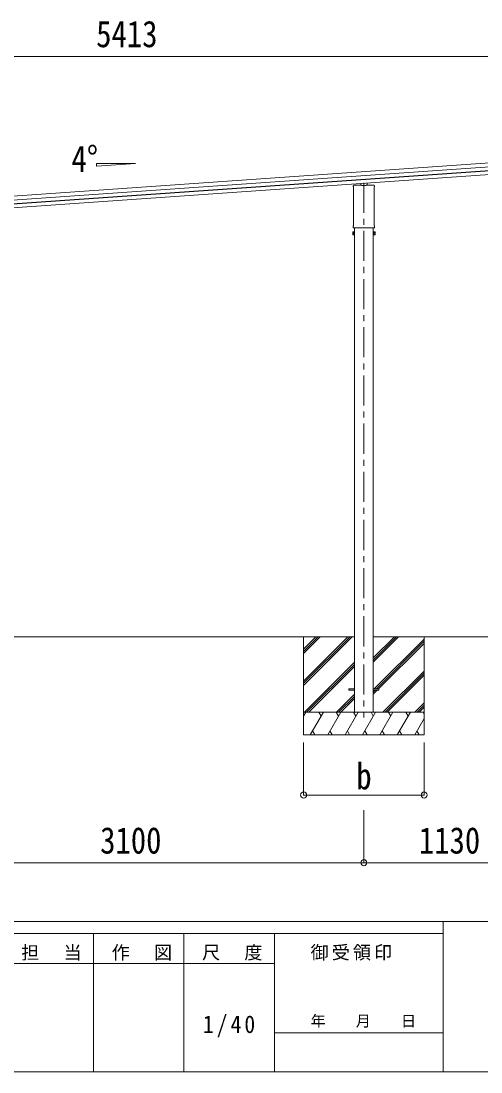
# Model space of a CAD drawing. Units: millimetres at full size, sheet at 1:40. Extents: x -11243 to 77708, y -7760 to 25636.
# Drawn here: x 4320 to 7372, y -7760 to -780 of the extents above; entities that cross this region are included whole.
import ezdxf
from ezdxf.enums import TextEntityAlignment as Align

# ---------------------------------------------------------------- set-up
doc = ezdxf.new("R2010")
doc.units = ezdxf.units.MM
doc.header["$LTSCALE"] = 40
doc.header["$PDMODE"] = 32
doc.header["$PDSIZE"] = 40
doc.linetypes.add('CHAIN1', pattern=[8, 5, -1, 1, -1])
for name, color, linetype, lineweight in [('0-0_0', 7, 'Continuous', 9), ('0-1_本体', 5, 'CHAIN1', 9), ('0-3_ELV2', 4, 'Continuous', 9), ('0-6_OTH_LINE', 6, 'Continuous', 9), ('0-7_SHAPE', 4, 'Continuous', 9), ('F-0_240', 7, 'Continuous', 9)]:
    doc.layers.add(name, color=color, linetype=linetype, lineweight=lineweight)
doc.styles.add('ＭＳ ゴシック', font='')
doc.styles.get('ＭＳ ゴシック').set_extended_font_data('MS Gothic')

msp = doc.modelspace()

# ---------------------------------------------------------------- linework, layer by layer
at = {"layer": '0-0_0'}
for p, q in [((3557.65, -4870.41), (6532.7, -4870.41)), ((6195.2, -4870.41), (6195.2, -5520.41)), ((6195.2, -5164.58), (6489.38, -4870.41)), ((6195.2, -5178.72), (6503.52, -4870.41)), ((6195.2, -5192.87), (6517.66, -4870.41)), ((6195.2, -4980.74), (6305.53, -4870.41)), ((6195.2, -4966.59), (6291.38, -4870.41)), ((6195.2, -4952.45), (6277.24, -4870.41)), ((6657.7, -5038.74), (6826.03, -4870.41)), ((6657.7, -5024.59), (6811.88, -4870.41)), ((6657.7, -5010.45), (6797.74, -4870.41)), ((6657.7, -4870.41), (7825.2, -4870.41)), ((6664.37, -5215.91), (6995.2, -4885.09)), ((6995.2, -4870.41), (6995.2, -5520.41)), ((6678.51, -5215.91), (6995.2, -4899.23)), ((6692.66, -5215.91), (6995.2, -4913.37)), ((6201.5, -5370.41), (6532.7, -5039.22)), ((6215.65, -5370.41), (6532.7, -5053.36)), ((6229.79, -5370.41), (6532.7, -5067.5)), ((6722, -5370.41), (6995.2, -5097.22)), ((6736.15, -5370.41), (6995.2, -5111.36)), ((6750.29, -5370.41), (6995.2, -5125.5)), ((6657.7, -5250.87), (6683.66, -5224.91)), ((6657.7, -5236.72), (6669.51, -5224.91)), ((6532.7, -5251.35), (6413.64, -5370.41)), ((6427.78, -5370.41), (6532.7, -5265.49)), ((6441.92, -5370.41), (6532.7, -5279.63)), ((6995.2, -5370.41), (6195.2, -5370.41)), ((6195.2, -5397.91), (6211.07, -5370.41)), ((6239.94, -5520.41), (6326.54, -5370.41)), ((6311.54, -5396.39), (6296.54, -5370.41)), ((6355.41, -5520.41), (6442.01, -5370.41)), ((6427.01, -5396.39), (6412.01, -5370.41)), ((6470.88, -5520.41), (6557.48, -5370.41)), ((6542.48, -5396.39), (6527.48, -5370.41)), ((6586.35, -5520.41), (6672.95, -5370.41)), ((6657.95, -5396.39), (6642.95, -5370.41)), ((6701.82, -5520.41), (6788.43, -5370.41)), ((6773.42, -5396.39), (6758.42, -5370.41)), ((6817.29, -5520.41), (6903.9, -5370.41)), ((6873.89, -5370.41), (6888.9, -5396.39)), ((6934.14, -5370.41), (6995.2, -5309.35)), ((6948.28, -5370.41), (6995.2, -5323.49)), ((6962.42, -5370.41), (6995.2, -5337.63)), ((6989.36, -5370.41), (6995.2, -5380.51)), ((6932.76, -5520.41), (6995.2, -5412.27)), ((6254.94, -5494.43), (6269.94, -5520.41)), ((6370.41, -5494.43), (6385.41, -5520.41)), ((6485.88, -5494.43), (6500.88, -5520.41)), ((6601.35, -5494.43), (6616.35, -5520.41)), ((6716.82, -5494.43), (6731.82, -5520.41)), ((6832.29, -5494.43), (6847.29, -5520.41)), ((6947.76, -5494.43), (6962.76, -5520.41)), ((6195.2, -5520.41), (6995.2, -5520.41))]:
    msp.add_line(p, q, dxfattribs=at)
at = {"layer": '0-1_本体'}
msp.add_line((6595.2, -1853.58), (6595.2, -5405.14), dxfattribs=at)
at = {"layer": '0-3_ELV2'}
for p, q in [((2416.47, -2072.43), (7663.17, -1705.54)), ((2418.28, -2098.33), (7664.98, -1731.45)), ((2418.38, -2099.72), (7665.08, -1732.84)), ((2420, -2122.95), (7666.71, -1756.06)), ((2420.1, -2124.36), (7666.8, -1757.48)), ((2421.91, -2150.24), (7668.61, -1783.35)), ((6524.95, -1878.51), (6524.95, -1873.76)), ((6526.74, -1881.97), (6526.74, -1881.97)), ((6526.95, -1882.38), (6526.95, -2139.13)), ((6529.2, -1869.51), (6579.2, -1869.51)), ((6574.2, -1869.51), (6574.2, -1859.66)), ((6579.7, -1871.51), (6579.7, -1870.01)), ((6610.7, -1871.51), (6579.7, -1871.51)), ((6610.7, -1870.01), (6610.7, -1871.51)), ((6611.2, -1869.51), (6661.2, -1869.51)), ((6616.2, -1869.51), (6616.2, -1856.72)), ((6663.45, -2139.13), (6663.45, -1882.38)), ((6663.66, -1881.97), (6663.66, -1881.97)), ((6665.45, -1873.76), (6665.45, -1878.51)), ((6524.95, -2151.01), (6524.95, -2143.01)), ((6526.65, -2154.41), (6526.64, -2154.41)), ((6526.74, -2139.54), (6526.74, -2139.54)), ((6526.95, -2154.51), (6526.93, -2154.51)), ((6526.95, -2154.51), (6663.45, -2154.51)), ((6532.7, -2154.51), (6532.7, -5370.41)), ((6657.7, -5370.41), (6657.7, -2154.51)), ((6663.46, -2154.51), (6663.45, -2154.51)), ((6663.66, -2139.54), (6663.66, -2139.54)), ((6665.45, -2143.01), (6665.45, -2151.01)), ((6521.2, -2181.91), (6521.95, -2180.59)), ((6521.2, -2181.91), (6521.2, -2198.91)), ((6521.2, -2198.91), (6521.95, -2200.22)), ((6528.2, -2180.59), (6521.95, -2180.59)), ((6528.2, -2185.5), (6521.95, -2185.5)), ((6528.2, -2195.31), (6521.95, -2195.31)), ((6528.2, -2200.22), (6521.95, -2200.22)), ((6528.2, -2200.22), (6528.2, -2180.59)), ((6528.2, -2181.21), (6530.7, -2181.21)), ((6530.7, -2199.61), (6528.2, -2199.61)), ((6662.2, -2181.21), (6659.7, -2181.21)), ((6659.7, -2199.61), (6662.2, -2199.61)), ((6662.2, -2200.22), (6662.2, -2180.59)), ((6662.2, -2180.59), (6668.44, -2180.59)), ((6662.2, -2185.5), (6668.44, -2185.5)), ((6662.2, -2195.31), (6668.44, -2195.31)), ((6662.2, -2200.22), (6668.44, -2200.22)), ((6669.2, -2181.91), (6668.44, -2180.59)), ((6669.2, -2198.91), (6668.44, -2200.22)), ((6669.2, -2181.91), (6669.2, -2198.91)), ((6495.2, -5215.91), (6532.7, -5215.91)), ((6495.2, -5215.91), (6495.2, -5224.91)), ((6495.2, -5224.91), (6532.7, -5224.91)), ((6657.7, -5215.91), (6695.2, -5215.91)), ((6657.7, -5224.91), (6695.2, -5224.91)), ((6695.2, -5215.91), (6695.2, -5224.91))]:
    msp.add_line(p, q, dxfattribs=at)
for points in [[(6526.76, -2154.47), (6526.7, -2154.44), (6526.65, -2154.41)], [(6526.93, -2154.51), (6526.77, -2154.47), (6526.76, -2154.47)], [(6663.63, -2154.47), (6663.48, -2154.51), (6663.46, -2154.51)], [(6663.75, -2154.41), (6663.75, -2154.41), (6663.63, -2154.47)]]:
    msp.add_lwpolyline(points, dxfattribs=at)
for points in [[(6530.7, -2200.91), (6530.7, -2179.91), (6532.7, -2179.91), (6532.7, -2200.91)], [(6659.7, -2200.91), (6659.7, -2179.91), (6657.7, -2179.91), (6657.7, -2200.91)]]:
    msp.add_lwpolyline(points, close=True, dxfattribs=at)
for centre, radius, start, end in [((6529.2, -1873.76), 4.25, 90, 180), ((6529.2, -1878.51), 4.25, 180, 234.62358), ((6526.45, -1882.38), 0.5, 0.0463, 54.58271), ((6661.2, -1873.76), 4.25, 0, 90), ((6663.95, -1882.38), 0.5, 125.41729, 179.9537), ((6661.2, -1878.51), 4.25, 305.37642, 0), ((6529.2, -2143.01), 4.25, 125.37642, 180), ((6529.2, -2151.01), 4.25, 180, 233.11111), ((6526.45, -2139.13), 0.5, 305.4181, 359.95288), ((6663.95, -2139.13), 0.5, 180.04713, 234.58188), ((6661.2, -2143.01), 4.25, 0, 54.62358), ((6661.2, -2151.01), 4.25, 306.88889, 360), ((6525.54, -2183.05), 4.34, 145.61575, 214.38425), ((6525.54, -2197.77), 4.34, 145.61575, 214.38425), ((6537.44, -2190.41), 16.24, 162.41205, 197.58795), ((6652.95, -2190.41), 16.24, 342.41205, 17.58795), ((6664.85, -2183.05), 4.34, 325.61575, 34.38425), ((6664.85, -2197.77), 4.34, 325.61575, 34.38425)]:
    msp.add_arc(centre, radius, start, end, dxfattribs=at)
for centre, major_axis, ratio, start_param, end_param in [((6579.26, -1869.94), (0.481, -0.181), 0.828259, 1.9947436, 1.996569), ((6579.2, -1870.01), (0.354, 0.354), 0.999467, 5.4996506, 7.06672), ((6579.26, -1869.94), (-0.181, 0.481), 0.828259, 4.2866163, 4.2884417), ((6611.13, -1869.94), (0.181, 0.481), 0.828259, 1.9947436, 1.996569), ((6611.2, -1870.01), (0.354, -0.354), 0.999467, 2.358058, 3.9251274), ((6611.13, -1869.94), (0.481, 0.181), 0.828259, 1.1450236, 1.146849)]:
    msp.add_ellipse(centre, major_axis=major_axis, ratio=ratio, start_param=start_param, end_param=end_param, dxfattribs=at)
at = {"layer": '0-6_OTH_LINE'}
for p, q in [((7725.2, -1014.57), (2312.2, -1014.57)), ((6195.2, -5920.41), (6195.2, -5571.41)), ((6995.2, -5920.41), (6995.2, -5571.41)), ((6195.2, -5920.41), (6995.2, -5920.41)), ((6595.2, -6370.41), (6595.2, -6020.41)), ((3495.2, -6370.41), (6595.2, -6370.41)), ((6595.2, -6370.41), (7725.2, -6370.41))]:
    msp.add_line(p, q, dxfattribs=at)
for p in [(6195.2, -5920.41), (6995.2, -5920.41), (6595.2, -6370.41)]:
    msp.add_point(p, dxfattribs=at)
at = {"layer": '0-7_SHAPE'}
for p, q in [((4821.44, -1725.61), (5079.45, -1725.61)), ((4821.44, -1743.65), (5079.45, -1725.61)), ((4821.44, -1725.61), (4821.44, -1743.65))]:
    msp.add_line(p, q, dxfattribs=at)
at = {"layer": 'F-0_240', "color": 5}
for p, q in [((-11242.74, -6760), (10677.26, -6760)), ((7121.58, -6760), (7121.58, -7760)), ((-11242.74, -6840), (7121.58, -6840)), ((4801.58, -6840), (4801.58, -7760)), ((5401.58, -6840), (5401.58, -7760)), ((6001.58, -6840), (6001.58, -7760)), ((3601.58, -7040), (6001.58, -7040)), ((6001.58, -7500), (7121.58, -7500)), ((-11242.74, -7760), (10677.26, -7760))]:
    msp.add_line(p, q, dxfattribs=at)

# ---------------------------------------------------------------- texts
at = {"layer": '0-6_OTH_LINE', "color": 7, "style": 'ＭＳ ゴシック', "width": 0.85}
for s, p in [('5413', (4818.7, -1006.57)), ('b', (6545.2, -5935.41)), ('3100', (4845.2, -6362.41)), ('1130', (6960.2, -6362.41))]:
    msp.add_text(s, height=176, dxfattribs=at).set_placement(p, align=Align.BOTTOM_LEFT)
at = {"layer": '0-7_SHAPE', "color": 7, "style": 'ＭＳ ゴシック', "width": 0.85}
msp.add_text('4°', height=176, dxfattribs=at).set_placement((4654.62, -1836.16), align=Align.BOTTOM_LEFT)
at = {"layer": 'F-0_240', "style": 'ＭＳ ゴシック'}
msp.add_text('年\u3000\u3000月\u3000\u3000日', height=73.31, dxfattribs=at).set_placement((6241.58, -7480), align=Align.BOTTOM_LEFT)
at = {"layer": 'F-0_240', "attachment_point": 7, "style": 'ＭＳ ゴシック'}
for s, insert, char_height in [('\\T1.17;担\u3000当', (4321.58, -7020), 87.98), ('\\T1.17;作\u3000図', (4921.58, -7020), 87.98), ('\\T1.17;尺\u3000度', (5521.58, -7020), 87.98), ('\\T1.17;御受領印', (6241.58, -7020), 87.98), ('\\T1.28;\\W0.9;1/40', (5526.58, -7530), 117.3)]:
    msp.add_mtext(s, dxfattribs=dict(at, insert=insert, char_height=char_height))

doc.saveas('drawing.dxf')
